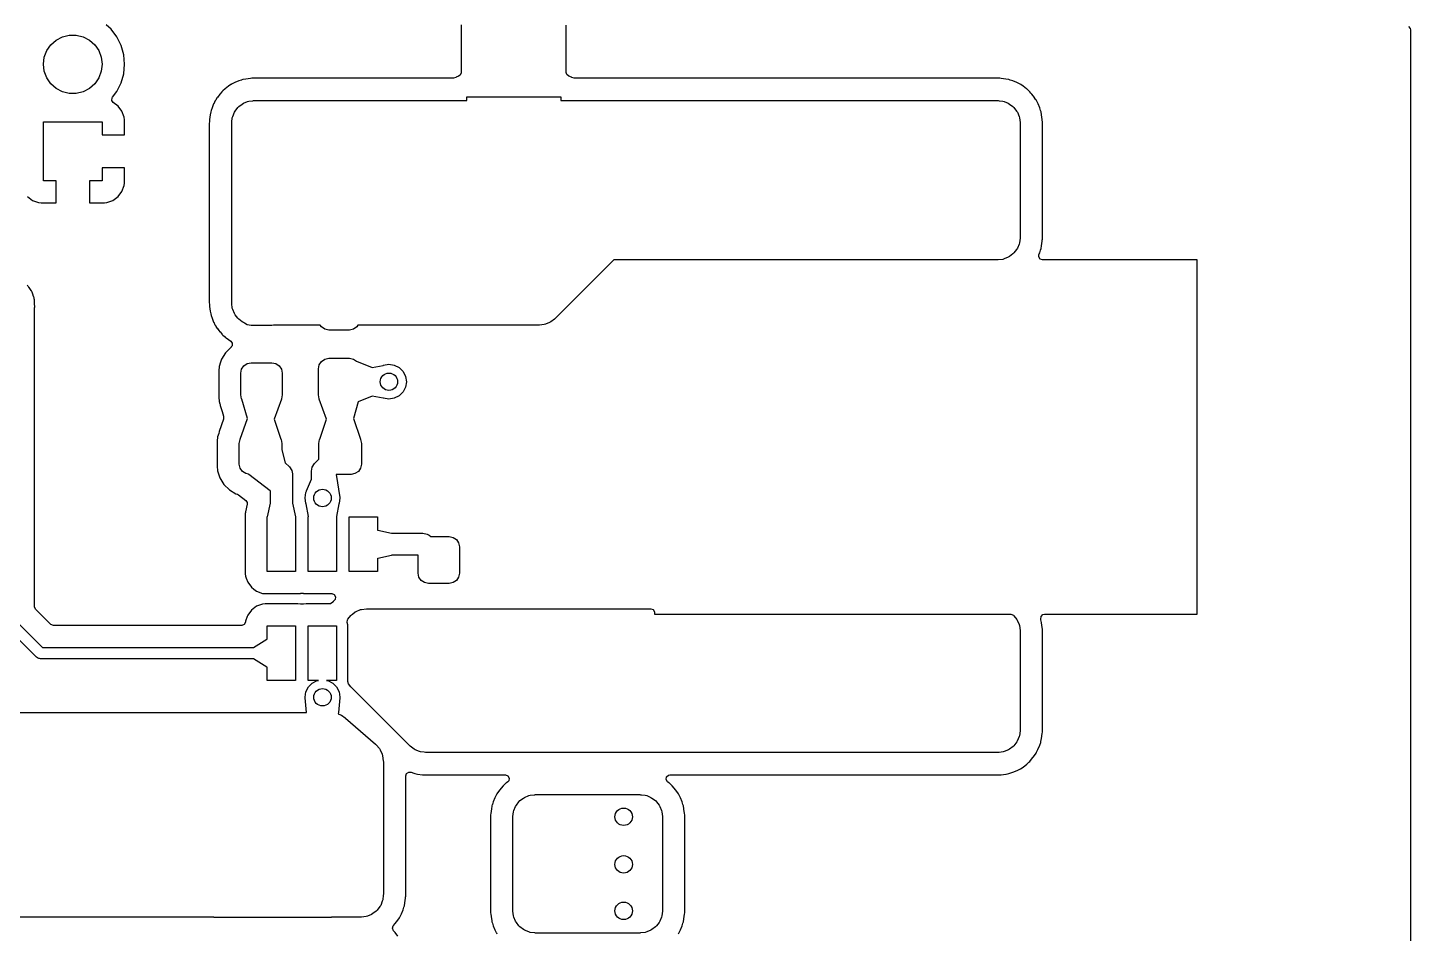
# Model space of a CAD drawing. Extents: x 106.8 to 191.4, y -142.2 to -57.6.
# Drawn here: x 159.64 to 191.36, y -105.85 to -85.07 of the extents above; entities that cross this region are included whole.
import ezdxf

# ---------------------------------------------------------------- set-up
doc = ezdxf.new("R2010")
doc.units = 0
doc.layers.add('BLACK', color=7, linetype='CONTINUOUS')

msp = doc.modelspace()

# ---------------------------------------------------------------- linework, layer by layer
at = {"layer": 'BLACK', "linetype": 'CONTINUOUS'}
for p, q in [((160.296, -85.3509), (160.44, -85.2753)), ((160.44, -85.2753), (160.598, -85.2363)), ((160.598, -85.2363), (160.76, -85.2363)), ((160.76, -85.2363), (160.918, -85.2753)), ((160.918, -85.2753), (161.063, -85.3509)), ((161.557, -85.1057), (161.446, -85.0043)), ((161.69, -85.2807), (161.557, -85.1057)), ((161.557, -85.1057), (161.557, -85.1057)), ((161.557, -85.1057), (161.557, -85.1057)), ((161.787, -85.477), (161.69, -85.2807)), ((169.585, -85.0062), (169.585, -86.1009)), ((171.998, -86.0968), (171.998, -85.0104)), ((191.321, -85.04), (191.358, -85.0877)), ((191.358, -85.0877), (191.362, -85.1142)), ((191.362, -85.1142), (191.362, -137.407)), ((160.024, -85.7449), (160.081, -85.5927)), ((160.081, -85.5927), (160.174, -85.4588)), ((160.174, -85.4588), (160.296, -85.3509)), ((161.063, -85.3509), (161.184, -85.4588)), ((161.184, -85.4588), (161.277, -85.5927)), ((161.277, -85.5927), (161.334, -85.7449)), ((161.847, -85.688), (161.787, -85.477)), ((160.004, -85.9064), (160.024, -85.7449)), ((160.024, -86.0679), (160.004, -85.9064)), ((161.334, -85.7449), (161.354, -85.9064)), ((161.354, -85.9064), (161.334, -86.0679)), ((161.868, -85.9064), (161.847, -85.688)), ((161.847, -86.1248), (161.868, -85.9064)), ((160.081, -86.2201), (160.024, -86.0679)), ((160.174, -86.354), (160.081, -86.2201)), ((161.277, -86.2201), (161.184, -86.354)), ((161.334, -86.0679), (161.277, -86.2201)), ((161.787, -86.3358), (161.847, -86.1248)), ((164.551, -86.2691), (164.49, -86.2898)), ((164.553, -86.2686), (164.551, -86.2691)), ((164.551, -86.2691), (164.551, -86.2691)), ((164.554, -86.2683), (164.553, -86.2686)), ((164.583, -86.2605), (164.554, -86.2683)), ((164.554, -86.2683), (164.554, -86.2683)), ((164.584, -86.2601), (164.583, -86.2605)), ((164.583, -86.2605), (164.583, -86.2605)), ((164.586, -86.2599), (164.584, -86.2601)), ((164.649, -86.2473), (164.586, -86.2599)), ((164.586, -86.2599), (164.586, -86.2599)), ((164.65, -86.247), (164.649, -86.2473)), ((164.649, -86.2473), (164.649, -86.2473)), ((164.652, -86.2469), (164.65, -86.247)), ((164.756, -86.2331), (164.652, -86.2468)), ((164.652, -86.2468), (164.652, -86.2469)), ((164.757, -86.233), (164.756, -86.2331)), ((164.789, -86.2298), (164.757, -86.233)), ((164.791, -86.2297), (164.789, -86.2298)), ((164.806, -86.2287), (164.791, -86.2297)), ((164.807, -86.2286), (164.806, -86.2287)), ((164.839, -86.2275), (164.807, -86.2286)), ((164.841, -86.2275), (164.839, -86.2275)), ((169.414, -86.2275), (164.841, -86.2275)), ((169.466, -86.21), (169.414, -86.2275)), ((169.476, -86.2027), (169.466, -86.21)), ((169.528, -86.1833), (169.476, -86.2027)), ((169.565, -86.1574), (169.528, -86.1833)), ((169.585, -86.1009), (169.565, -86.1574)), ((172.01, -86.1402), (171.998, -86.0968)), ((172.055, -86.1792), (172.01, -86.1402)), ((172.118, -86.2027), (172.055, -86.1792)), ((172.128, -86.21), (172.118, -86.2027)), ((172.181, -86.2275), (172.128, -86.21)), ((181.891, -86.2275), (172.181, -86.2275)), ((181.893, -86.2275), (181.891, -86.2275)), ((181.925, -86.2285), (181.893, -86.2275)), ((181.926, -86.2286), (181.925, -86.2285)), ((181.941, -86.2296), (181.926, -86.2286)), ((181.943, -86.2297), (181.941, -86.2296)), ((181.975, -86.2328), (181.943, -86.2297)), ((181.976, -86.233), (181.975, -86.2328)), ((182.082, -86.2468), (181.976, -86.233)), ((182.082, -86.2469), (182.082, -86.2468)), ((182.083, -86.247), (182.082, -86.2469)), ((182.085, -86.2473), (182.083, -86.247)), ((182.148, -86.2599), (182.085, -86.2473)), ((182.085, -86.2473), (182.085, -86.2473)), ((182.149, -86.2601), (182.148, -86.2599)), ((182.148, -86.2599), (182.148, -86.2599)), ((182.181, -86.2686), (182.149, -86.2601)), ((182.182, -86.2691), (182.181, -86.2686)), ((182.243, -86.2898), (182.182, -86.2691)), ((182.182, -86.2691), (182.182, -86.2691)), ((160.296, -86.4619), (160.174, -86.354)), ((160.44, -86.5375), (160.296, -86.4619)), ((160.598, -86.5765), (160.44, -86.5375)), ((160.76, -86.5765), (160.598, -86.5765)), ((160.918, -86.5375), (160.76, -86.5765)), ((161.063, -86.4619), (160.918, -86.5375)), ((161.184, -86.354), (161.063, -86.4619)), ((161.59, -86.6635), (161.69, -86.5321)), ((161.69, -86.5321), (161.787, -86.3358)), ((164.057, -86.5893), (164.056, -86.5903)), ((164.099, -86.5409), (164.057, -86.5893)), ((164.057, -86.5893), (164.057, -86.5893)), ((164.1, -86.5398), (164.099, -86.5409)), ((164.099, -86.5409), (164.099, -86.5409)), ((164.101, -86.5388), (164.1, -86.5398)), ((164.122, -86.5176), (164.101, -86.5388)), ((164.101, -86.5388), (164.101, -86.5388)), ((164.123, -86.5166), (164.122, -86.5176)), ((164.122, -86.5176), (164.122, -86.5176)), ((164.124, -86.5157), (164.123, -86.5166)), ((164.173, -86.4733), (164.124, -86.5156)), ((164.124, -86.5156), (164.124, -86.5157)), ((164.174, -86.4723), (164.173, -86.4732)), ((164.173, -86.4732), (164.173, -86.4733)), ((164.175, -86.4715), (164.174, -86.4723)), ((164.251, -86.4126), (164.175, -86.4714)), ((164.175, -86.4714), (164.175, -86.4715)), ((164.253, -86.4118), (164.251, -86.4126)), ((164.251, -86.4126), (164.251, -86.4126)), ((164.254, -86.411), (164.253, -86.4118)), ((164.307, -86.3752), (164.254, -86.411)), ((164.254, -86.411), (164.254, -86.411)), ((164.308, -86.3745), (164.307, -86.3752)), ((164.307, -86.3752), (164.307, -86.3752)), ((164.31, -86.3738), (164.308, -86.3745)), ((164.336, -86.3587), (164.31, -86.3737)), ((164.31, -86.3737), (164.31, -86.3738)), ((164.337, -86.358), (164.336, -86.3587)), ((164.336, -86.3587), (164.336, -86.3587)), ((164.338, -86.3574), (164.337, -86.358)), ((164.396, -86.3289), (164.338, -86.3574)), ((164.338, -86.3574), (164.338, -86.3574)), ((164.397, -86.3283), (164.396, -86.3289)), ((164.396, -86.3289), (164.396, -86.3289)), ((164.398, -86.3278), (164.397, -86.3283)), ((164.488, -86.2908), (164.398, -86.3278)), ((164.398, -86.3278), (164.398, -86.3278)), ((164.489, -86.2902), (164.488, -86.2908)), ((164.488, -86.2908), (164.488, -86.2908)), ((164.49, -86.2898), (164.489, -86.2902)), ((164.49, -86.2898), (164.49, -86.2898)), ((182.244, -86.2902), (182.243, -86.2898)), ((182.243, -86.2898), (182.243, -86.2898)), ((182.246, -86.2908), (182.244, -86.2902)), ((182.335, -86.3277), (182.246, -86.2908)), ((182.246, -86.2908), (182.246, -86.2908)), ((182.335, -86.3278), (182.335, -86.3277)), ((182.336, -86.3283), (182.335, -86.3278)), ((182.338, -86.3289), (182.336, -86.3283)), ((182.395, -86.3574), (182.338, -86.3289)), ((182.338, -86.3289), (182.338, -86.3289)), ((182.397, -86.358), (182.395, -86.3574)), ((182.395, -86.3574), (182.395, -86.3574)), ((182.398, -86.3587), (182.397, -86.358)), ((182.424, -86.3737), (182.398, -86.3587)), ((182.398, -86.3587), (182.398, -86.3587)), ((182.425, -86.3745), (182.424, -86.3737)), ((182.481, -86.4118), (182.425, -86.3745)), ((182.482, -86.4126), (182.481, -86.4118)), ((182.559, -86.4714), (182.482, -86.4126)), ((182.482, -86.4126), (182.482, -86.4126)), ((182.56, -86.4723), (182.559, -86.4714)), ((182.559, -86.4714), (182.559, -86.4714)), ((182.561, -86.4732), (182.56, -86.4723)), ((182.609, -86.5156), (182.561, -86.4732)), ((182.561, -86.4732), (182.561, -86.4732)), ((182.61, -86.5166), (182.609, -86.5156)), ((182.609, -86.5156), (182.609, -86.5156)), ((182.634, -86.5398), (182.61, -86.5166)), ((182.634, -86.5409), (182.634, -86.5398)), ((182.658, -86.5675), (182.634, -86.5409)), ((182.634, -86.5409), (182.634, -86.5409)), ((182.678, -86.5903), (182.658, -86.5675)), ((161.575, -86.7365), (161.582, -86.6768)), ((161.608, -86.7868), (161.575, -86.7365)), ((161.582, -86.6768), (161.59, -86.6635)), ((161.717, -86.8685), (161.608, -86.7868)), ((161.805, -86.9854), (161.717, -86.8685)), ((163.873, -86.9071), (163.852, -86.9679)), ((163.874, -86.9057), (163.873, -86.907)), ((163.873, -86.907), (163.873, -86.9071)), ((163.911, -86.8151), (163.874, -86.9044)), ((163.874, -86.9044), (163.874, -86.9044)), ((163.874, -86.9044), (163.874, -86.9057)), ((163.912, -86.8138), (163.911, -86.8151)), ((163.911, -86.8151), (163.911, -86.8151)), ((163.92, -86.7973), (163.912, -86.8138)), ((163.941, -86.7548), (163.92, -86.7973)), ((163.942, -86.7523), (163.941, -86.7536)), ((163.941, -86.7536), (163.941, -86.7548)), ((163.941, -86.7548), (163.941, -86.7548)), ((163.957, -86.7263), (163.942, -86.7523)), ((163.942, -86.7523), (163.942, -86.7523)), ((163.958, -86.7251), (163.957, -86.7263)), ((163.957, -86.7263), (163.957, -86.7263)), ((163.959, -86.7239), (163.958, -86.7251)), ((163.994, -86.6704), (163.959, -86.7239)), ((163.959, -86.7239), (163.959, -86.7239)), ((163.995, -86.6692), (163.994, -86.6704)), ((163.994, -86.6704), (163.994, -86.6704)), ((163.996, -86.6681), (163.995, -86.6692)), ((164.055, -86.5915), (163.996, -86.6681)), ((163.996, -86.6681), (163.996, -86.6681)), ((164.056, -86.5903), (164.055, -86.5914)), ((164.055, -86.5914), (164.055, -86.5915)), ((164.402, -86.9818), (164.463, -86.9029)), ((164.463, -86.9029), (164.486, -86.8797)), ((164.486, -86.8797), (164.565, -86.8192)), ((164.565, -86.8192), (164.594, -86.8027)), ((164.594, -86.8027), (164.686, -86.7647)), ((164.686, -86.7647), (164.717, -86.7561)), ((164.717, -86.7561), (164.808, -86.7442)), ((164.808, -86.7442), (164.824, -86.7421)), ((164.824, -86.7421), (164.841, -86.741)), ((164.841, -86.741), (169.722, -86.741)), ((169.722, -86.741), (169.722, -86.6536)), ((169.722, -86.6536), (171.872, -86.6536)), ((171.872, -86.6536), (171.872, -86.741)), ((171.872, -86.741), (181.893, -86.741)), ((181.893, -86.741), (181.909, -86.7421)), ((181.909, -86.7421), (181.928, -86.7445)), ((181.928, -86.7445), (182.016, -86.7561)), ((182.016, -86.7561), (182.048, -86.7647)), ((182.048, -86.7647), (182.14, -86.8027)), ((182.14, -86.8027), (182.168, -86.8192)), ((182.168, -86.8192), (182.247, -86.8797)), ((182.247, -86.8797), (182.27, -86.9029)), ((182.27, -86.9029), (182.331, -86.9818)), ((182.738, -86.6692), (182.678, -86.5903)), ((182.744, -86.6781), (182.738, -86.6692)), ((182.773, -86.721), (182.744, -86.6781)), ((182.776, -86.7251), (182.773, -86.721)), ((182.792, -86.7536), (182.776, -86.7251)), ((182.822, -86.8138), (182.792, -86.7536)), ((182.86, -86.9057), (182.822, -86.8138)), ((182.881, -86.9693), (182.86, -86.9057)), ((161.856, -87.1223), (161.805, -86.9854)), ((161.862, -87.1805), (161.856, -87.1223)), ((161.862, -87.1852), (161.862, -87.1805)), ((161.862, -87.5254), (161.862, -87.1852)), ((163.813, -87.2087), (163.812, -87.2237)), ((163.812, -87.2237), (163.812, -87.2251)), ((163.816, -87.1752), (163.813, -87.2072)), ((163.813, -87.2072), (163.813, -87.2087)), ((163.83, -87.0684), (163.816, -87.1738)), ((163.816, -87.1738), (163.816, -87.1752)), ((163.831, -87.0656), (163.83, -87.0669)), ((163.83, -87.0669), (163.83, -87.0683)), ((163.83, -87.0683), (163.83, -87.0684)), ((163.843, -87.0025), (163.831, -87.0655)), ((163.831, -87.0655), (163.831, -87.0656)), ((163.844, -86.9997), (163.843, -87.0011)), ((163.843, -87.0011), (163.843, -87.0025)), ((163.843, -87.0025), (163.843, -87.0025)), ((163.852, -86.9707), (163.844, -86.9997)), ((163.844, -86.9997), (163.844, -86.9997)), ((163.852, -86.9679), (163.852, -86.9679)), ((163.852, -86.9679), (163.852, -86.9693)), ((163.852, -86.9693), (163.852, -86.9707)), ((163.852, -86.9707), (163.852, -86.9707)), ((164.326, -87.2396), (164.339, -87.134)), ((164.339, -87.134), (164.348, -87.1022)), ((164.348, -87.1022), (164.386, -87.0103)), ((164.386, -87.0103), (164.402, -86.9818)), ((182.331, -86.9818), (182.347, -87.0103)), ((182.347, -87.0103), (182.385, -87.1022)), ((182.385, -87.1022), (182.394, -87.134)), ((182.394, -87.134), (182.408, -87.2408)), ((182.89, -87.0011), (182.881, -86.9693)), ((182.903, -87.0669), (182.89, -87.0011)), ((182.903, -87.0684), (182.903, -87.0669)), ((182.917, -87.1724), (182.903, -87.0684)), ((182.917, -87.1738), (182.917, -87.1724)), ((182.92, -87.2058), (182.917, -87.1738)), ((182.92, -87.2072), (182.92, -87.2058)), ((182.921, -87.2222), (182.92, -87.2072)), ((182.922, -87.2237), (182.921, -87.2222)), ((182.923, -87.2558), (182.922, -87.2237)), ((160.004, -88.5814), (160.004, -87.2314)), ((160.004, -87.2314), (161.354, -87.2314)), ((161.354, -87.2314), (161.354, -87.5254)), ((161.354, -87.5254), (161.862, -87.5254)), ((161.862, -87.5254), (161.862, -87.5254)), ((163.812, -87.2251), (163.811, -87.2573)), ((163.811, -87.2573), (163.811, -87.2587)), ((163.811, -87.2587), (163.811, -91.3809)), ((164.324, -87.2573), (164.325, -87.2408)), ((164.324, -91.3809), (164.324, -87.2573)), ((164.325, -87.2408), (164.326, -87.2396)), ((182.408, -87.2408), (182.409, -87.2573)), ((182.409, -87.2573), (182.409, -89.8823)), ((182.923, -87.2573), (182.923, -87.2558)), ((182.923, -89.8809), (182.923, -87.2573)), ((161.862, -88.2874), (161.354, -88.2874)), ((161.354, -88.2874), (161.354, -88.5814)), ((161.862, -88.6276), (161.862, -88.2874)), ((161.862, -88.2874), (161.862, -88.2874)), ((160.298, -88.5814), (160.004, -88.5814)), ((160.298, -89.0894), (160.298, -88.5814)), ((161.354, -88.5814), (161.06, -88.5814)), ((161.06, -88.5814), (161.06, -89.0894)), ((161.805, -88.8274), (161.856, -88.6905)), ((161.856, -88.6905), (161.862, -88.6323)), ((161.862, -88.6323), (161.862, -88.6276)), ((159.641, -88.9443), (159.758, -89.0318)), ((159.758, -89.0318), (159.895, -89.0829)), ((159.895, -89.0829), (159.953, -89.0891)), ((159.953, -89.0891), (159.958, -89.0894)), ((159.958, -89.0894), (160.298, -89.0894)), ((160.298, -89.0894), (160.298, -89.0894)), ((161.06, -89.0894), (161.06, -89.0894)), ((161.06, -89.0894), (161.4, -89.0894)), ((161.4, -89.0894), (161.405, -89.0891)), ((161.405, -89.0891), (161.463, -89.0829)), ((161.463, -89.0829), (161.6, -89.0318)), ((161.6, -89.0318), (161.717, -88.9443)), ((161.717, -88.9443), (161.805, -88.8274)), ((182.385, -90.0374), (182.347, -90.1293)), ((182.394, -90.0056), (182.385, -90.0374)), ((182.408, -89.8988), (182.394, -90.0056)), ((182.409, -89.8823), (182.408, -89.8988)), ((182.89, -90.1385), (182.903, -90.0727)), ((182.903, -90.0727), (182.917, -89.9658)), ((182.917, -89.9644), (182.92, -89.9324)), ((182.917, -89.9658), (182.917, -89.9644)), ((182.92, -89.9324), (182.921, -89.9309)), ((182.921, -89.9309), (182.922, -89.9159)), ((182.922, -89.9145), (182.923, -89.8823)), ((182.922, -89.9159), (182.922, -89.9145)), ((182.923, -89.8823), (182.923, -89.8809)), ((182.016, -90.3835), (181.909, -90.3975)), ((182.048, -90.3749), (182.016, -90.3835)), ((182.14, -90.3369), (182.048, -90.3749)), ((182.168, -90.3204), (182.14, -90.3369)), ((182.247, -90.2599), (182.168, -90.3204)), ((182.27, -90.2366), (182.247, -90.2599)), ((182.331, -90.1578), (182.27, -90.2366)), ((182.347, -90.1293), (182.331, -90.1578)), ((182.837, -90.326), (182.842, -90.2771)), ((182.867, -90.378), (182.837, -90.326)), ((182.842, -90.2771), (182.85, -90.2575)), ((182.85, -90.2575), (182.86, -90.2339)), ((182.86, -90.2339), (182.881, -90.1703)), ((182.923, -90.3986), (182.867, -90.378)), ((182.881, -90.1703), (182.89, -90.1385)), ((172.936, -90.5503), (171.743, -91.7426)), ((172.939, -90.5474), (172.936, -90.5503)), ((172.936, -90.5503), (172.936, -90.5503)), ((173.087, -90.3986), (172.939, -90.5474)), ((181.893, -90.3986), (173.087, -90.3986)), ((181.909, -90.3975), (181.893, -90.3986)), ((186.473, -90.3986), (182.923, -90.3986)), ((186.473, -98.5266), (186.473, -90.3986)), ((186.473, -90.3986), (186.473, -90.3986)), ((159.649, -90.995), (159.635, -90.9761)), ((159.658, -91.0055), (159.649, -90.995)), ((159.674, -91.022), (159.658, -91.0055)), ((159.698, -91.0617), (159.674, -91.022)), ((159.702, -91.0687), (159.698, -91.0617)), ((159.729, -91.106), (159.702, -91.0687)), ((159.738, -91.1277), (159.729, -91.106)), ((159.744, -91.1401), (159.738, -91.1277)), ((159.756, -91.1602), (159.744, -91.1401)), ((159.769, -91.2045), (159.756, -91.1602)), ((159.756, -91.1602), (159.756, -91.1602)), ((159.772, -91.2124), (159.769, -91.2045)), ((159.769, -91.2045), (159.769, -91.2045)), ((159.789, -91.2553), (159.772, -91.2124)), ((159.79, -91.2702), (159.789, -91.2553)), ((159.791, -91.2785), (159.79, -91.2702)), ((159.794, -91.292), (159.791, -91.2785)), ((159.801, -91.3144), (159.794, -91.292)), ((159.802, -91.3606), (159.801, -91.3144)), ((159.801, -91.3144), (159.801, -91.3144)), ((159.803, -91.3688), (159.802, -91.3606)), ((159.804, -91.3746), (159.803, -91.3688)), ((159.804, -91.3774), (159.804, -91.3746)), ((159.804, -91.4032), (159.804, -91.3774)), ((159.804, -91.406), (159.804, -91.4032)), ((159.806, -91.4749), (159.804, -91.406)), ((159.804, -91.4945), (159.806, -91.4753)), ((159.804, -98.354), (159.804, -91.4945)), ((159.806, -91.4753), (159.806, -91.4749)), ((163.811, -91.3809), (163.811, -91.3824)), ((163.811, -91.3824), (163.812, -91.4145)), ((163.812, -91.4145), (163.812, -91.416)), ((163.812, -91.416), (163.813, -91.431)), ((163.813, -91.431), (163.813, -91.4324)), ((163.813, -91.4324), (163.816, -91.4644)), ((163.816, -91.4644), (163.816, -91.4658)), ((163.816, -91.4658), (163.83, -91.5698)), ((163.83, -91.5698), (163.83, -91.5698)), ((163.83, -91.5698), (163.83, -91.5713)), ((163.83, -91.5713), (163.831, -91.5727)), ((163.831, -91.5727), (163.831, -91.5727)), ((163.831, -91.5727), (163.843, -91.6356)), ((163.843, -91.6356), (163.843, -91.6371)), ((163.843, -91.6371), (163.852, -91.6689)), ((164.325, -91.3974), (164.324, -91.3809)), ((164.339, -91.5042), (164.325, -91.3974)), ((164.348, -91.536), (164.339, -91.5042)), ((164.386, -91.6279), (164.348, -91.536)), ((164.402, -91.6564), (164.386, -91.6279)), ((164.463, -91.7353), (164.402, -91.6564)), ((163.852, -91.6689), (163.852, -91.6703)), ((163.852, -91.6703), (163.852, -91.6703)), ((163.852, -91.6703), (163.873, -91.7311)), ((163.873, -91.7311), (163.873, -91.7312)), ((163.873, -91.7312), (163.874, -91.7325)), ((163.874, -91.7325), (163.874, -91.7338)), ((163.874, -91.7338), (163.874, -91.7338)), ((163.874, -91.7338), (163.911, -91.823)), ((163.911, -91.823), (163.911, -91.8231)), ((163.911, -91.8231), (163.912, -91.8244)), ((163.912, -91.8244), (163.941, -91.8846)), ((163.941, -91.8846), (163.958, -91.9131)), ((163.958, -91.9131), (163.959, -91.9143)), ((163.959, -91.9143), (163.959, -91.9143)), ((163.959, -91.9143), (163.964, -91.9226)), ((163.964, -91.9226), (163.995, -91.969)), ((163.995, -91.969), (163.996, -91.9701)), ((163.996, -91.9701), (163.996, -91.9701)), ((163.996, -91.9701), (164.031, -92.0164)), ((164.486, -91.7585), (164.463, -91.7353)), ((164.565, -91.819), (164.486, -91.7585)), ((164.594, -91.8355), (164.565, -91.819)), ((164.622, -91.8474), (164.594, -91.8355)), ((164.682, -91.887), (164.622, -91.8474)), ((164.773, -91.9051), (164.682, -91.887)), ((165.248, -91.9051), (164.773, -91.9051)), ((165.287, -91.8972), (165.248, -91.9051)), ((166.357, -91.8972), (165.287, -91.8972)), ((166.383, -91.9355), (166.357, -91.8972)), ((166.46, -91.987), (166.383, -91.9355)), ((167.194, -91.9355), (167.116, -91.987)), ((167.219, -91.8972), (167.194, -91.9355)), ((171.37, -91.8972), (167.219, -91.8972)), ((171.386, -91.8961), (171.37, -91.8972)), ((171.493, -91.8821), (171.386, -91.8961)), ((171.525, -91.8735), (171.493, -91.8821)), ((171.617, -91.8355), (171.525, -91.8735)), ((171.645, -91.819), (171.617, -91.8355)), ((171.731, -91.7534), (171.645, -91.819)), ((171.743, -91.7426), (171.731, -91.7534)), ((164.031, -92.0164), (164.056, -92.0479)), ((164.056, -92.0479), (164.057, -92.0489)), ((164.057, -92.0489), (164.057, -92.0489)), ((164.057, -92.0489), (164.096, -92.0935)), ((164.096, -92.0935), (164.1, -92.0984)), ((164.1, -92.0984), (164.123, -92.1216)), ((164.123, -92.1216), (164.124, -92.1226)), ((164.124, -92.1226), (164.124, -92.1226)), ((164.124, -92.1226), (164.173, -92.1649)), ((164.173, -92.1649), (164.173, -92.165)), ((164.173, -92.165), (164.174, -92.1659)), ((164.174, -92.1659), (164.175, -92.1668)), ((164.175, -92.1668), (164.175, -92.1668)), ((164.175, -92.1668), (164.2, -92.1865)), ((164.2, -92.1865), (164.253, -92.2264)), ((164.253, -92.2264), (164.302, -92.2597)), ((164.302, -92.2597), (164.303, -92.2598)), ((164.303, -92.2598), (164.338, -92.3083)), ((166.551, -92.0051), (166.46, -91.987)), ((167.026, -92.0051), (166.551, -92.0051)), ((167.116, -91.987), (167.026, -92.0051)), ((164.183, -92.5268), (164.092, -92.6752)), ((164.238, -92.4719), (164.183, -92.5268)), ((164.307, -92.4034), (164.238, -92.4719)), ((164.314, -92.3962), (164.307, -92.4034)), ((164.307, -92.4034), (164.307, -92.4034)), ((164.334, -92.3683), (164.312, -92.394)), ((164.312, -92.394), (164.314, -92.3962)), ((164.338, -92.3083), (164.334, -92.3683)), ((164.037, -92.8424), (164.027, -92.9407)), ((164.069, -92.7433), (164.037, -92.8407)), ((164.037, -92.8407), (164.037, -92.8424)), ((164.092, -92.6752), (164.069, -92.7433)), ((164.535, -92.9926), (164.553, -92.9017)), ((164.553, -92.9017), (164.605, -92.8247)), ((164.605, -92.8247), (164.682, -92.7732)), ((164.682, -92.7732), (164.773, -92.7551)), ((164.773, -92.7551), (165.248, -92.7551)), ((165.248, -92.7551), (165.338, -92.7732)), ((165.338, -92.7732), (165.416, -92.8247)), ((165.416, -92.8247), (165.467, -92.9017)), ((165.467, -92.9017), (165.485, -92.9926)), ((166.313, -92.8926), (166.331, -92.8017)), ((166.313, -93.4926), (166.313, -92.8926)), ((166.331, -92.8017), (166.383, -92.7247)), ((166.383, -92.7247), (166.46, -92.6732)), ((166.46, -92.6732), (166.551, -92.6551)), ((166.551, -92.6551), (167.026, -92.6551)), ((167.026, -92.6551), (167.116, -92.6732)), ((167.116, -92.6732), (167.187, -92.7201)), ((167.187, -92.7201), (167.191, -92.7207)), ((167.191, -92.7207), (167.547, -92.8626)), ((167.547, -92.8626), (167.798, -92.8168)), ((167.798, -92.8168), (167.807, -92.8122)), ((167.807, -92.8122), (167.931, -92.7926)), ((167.931, -92.7926), (168.055, -92.8122)), ((168.055, -92.8122), (168.166, -92.869)), ((168.166, -92.869), (168.255, -92.9575)), ((164.027, -92.9407), (164.027, -92.9407)), ((164.027, -92.9407), (164.027, -92.9429)), ((164.027, -92.9429), (164.027, -92.9451)), ((164.027, -92.9451), (164.027, -92.9451)), ((164.027, -92.9451), (164.027, -93.5401)), ((164.535, -93.4926), (164.535, -92.9926)), ((165.485, -92.9926), (165.485, -93.4926)), ((168.255, -92.9575), (168.312, -93.069)), ((168.312, -93.069), (168.331, -93.1926)), ((168.331, -93.1926), (168.312, -93.3162)), ((164.027, -93.5401), (164.027, -93.5401)), ((164.027, -93.5401), (164.027, -93.5423)), ((164.027, -93.5423), (164.027, -93.5445)), ((164.027, -93.5445), (164.027, -93.5445)), ((164.027, -93.5445), (164.037, -93.6445)), ((164.553, -93.5835), (164.535, -93.4926)), ((165.485, -93.4926), (165.467, -93.5835)), ((166.331, -93.5835), (166.313, -93.4926)), ((167.547, -93.5226), (167.226, -93.6506)), ((167.798, -93.5684), (167.547, -93.5226)), ((168.166, -93.5162), (168.055, -93.573)), ((168.255, -93.4277), (168.166, -93.5162)), ((168.312, -93.3162), (168.255, -93.4277)), ((164.037, -93.6445), (164.056, -93.7025)), ((164.056, -93.7025), (164.06, -93.718)), ((164.06, -93.718), (164.062, -93.7337)), ((164.062, -93.7337), (164.103, -93.8739)), ((164.103, -93.8739), (164.134, -93.9837)), ((164.556, -93.5875), (164.553, -93.5835)), ((164.555, -93.5913), (164.556, -93.5875)), ((164.684, -94.0351), (164.555, -93.5913)), ((165.464, -93.5917), (165.296, -94.0532)), ((165.465, -93.5873), (165.464, -93.5917)), ((165.467, -93.5835), (165.465, -93.5873)), ((166.334, -93.5878), (166.331, -93.5835)), ((166.334, -93.5911), (166.334, -93.5878)), ((166.502, -94.0532), (166.334, -93.5911)), ((167.226, -93.6506), (167.115, -94.0351)), ((167.807, -93.573), (167.798, -93.5684)), ((167.931, -93.5926), (167.807, -93.573)), ((168.055, -93.573), (167.931, -93.5926)), ((164.136, -94.0473), (164.037, -94.3318)), ((164.134, -93.9837), (164.137, -93.9942)), ((164.137, -93.9942), (164.136, -94.0473)), ((164.52, -94.5069), (164.684, -94.0351)), ((165.296, -94.0532), (165.453, -94.5069)), ((166.345, -94.5069), (166.502, -94.0532)), ((167.115, -94.0351), (167.278, -94.5069)), ((164.001, -94.4542), (163.991, -94.5542)), ((164.026, -94.3799), (164.001, -94.4542)), ((164.028, -94.3703), (164.026, -94.3799)), ((164.034, -94.3415), (164.028, -94.3703)), ((164.035, -94.3387), (164.034, -94.3415)), ((164.034, -94.3415), (164.034, -94.3415)), ((164.037, -94.3318), (164.035, -94.3387)), ((164.499, -94.6061), (164.517, -94.5152)), ((164.517, -94.5152), (164.52, -94.5114)), ((164.52, -94.5114), (164.52, -94.5069)), ((165.453, -94.5069), (165.453, -94.5106)), ((165.453, -94.5106), (165.456, -94.5152)), ((165.456, -94.5152), (165.474, -94.6061)), ((166.324, -94.6061), (166.342, -94.5152)), ((166.342, -94.5152), (166.345, -94.5114)), ((166.345, -94.5114), (166.345, -94.5069)), ((167.278, -94.5069), (167.278, -94.5106)), ((167.278, -94.5106), (167.281, -94.5152)), ((167.281, -94.5152), (167.299, -94.6061)), ((163.991, -94.5542), (163.991, -94.5542)), ((163.991, -94.5542), (163.991, -94.5564)), ((163.991, -94.5564), (163.991, -94.5586)), ((163.991, -94.5586), (163.991, -94.5586)), ((163.991, -94.5586), (163.991, -95.1286)), ((164.499, -95.0811), (164.499, -94.6061)), ((165.474, -94.6061), (165.474, -94.7478)), ((165.474, -94.7478), (165.477, -94.7517)), ((165.477, -94.7517), (165.554, -95.052)), ((166.324, -94.9719), (166.324, -94.6061)), ((167.299, -94.6061), (167.299, -95.0811)), ((163.991, -95.1286), (163.991, -95.1286)), ((163.991, -95.1286), (163.991, -95.1308)), ((163.991, -95.1308), (163.991, -95.133)), ((163.991, -95.133), (163.991, -95.133)), ((163.991, -95.133), (164.001, -95.233)), ((164.517, -95.172), (164.499, -95.0811)), ((165.554, -95.052), (165.647, -95.1445)), ((165.647, -95.1445), (165.702, -95.2269)), ((166.153, -95.2481), (166.172, -95.1509)), ((166.172, -95.1509), (166.227, -95.0685)), ((166.227, -95.0685), (166.324, -94.9719)), ((166.227, -95.0685), (166.227, -95.0685)), ((167.299, -95.0811), (167.281, -95.172)), ((164.001, -95.233), (164.056, -95.3985)), ((164.056, -95.3985), (164.056, -95.3985)), ((164.056, -95.3985), (164.147, -95.5469)), ((164.569, -95.249), (164.517, -95.172)), ((164.646, -95.3005), (164.569, -95.249)), ((164.711, -95.3134), (164.646, -95.3005)), ((164.714, -95.3187), (164.711, -95.3134)), ((165.21, -95.6976), (164.714, -95.3187)), ((165.702, -95.2269), (165.718, -95.3089)), ((165.718, -95.3089), (165.721, -95.3241)), ((165.721, -95.3241), (165.721, -95.9765)), ((166.042, -95.6957), (166.153, -95.4308)), ((166.153, -95.4308), (166.153, -95.2481)), ((167.062, -95.3186), (166.724, -95.3186)), ((166.724, -95.3186), (166.805, -95.8461)), ((167.152, -95.3005), (167.062, -95.3186)), ((167.23, -95.249), (167.152, -95.3005)), ((167.281, -95.172), (167.23, -95.249)), ((164.147, -95.5469), (164.271, -95.6703)), ((164.271, -95.6703), (164.419, -95.7618)), ((164.419, -95.7618), (164.456, -95.7739)), ((164.456, -95.7739), (164.481, -95.7875)), ((164.481, -95.7875), (164.648, -95.9146)), ((165.213, -95.6987), (165.21, -95.6976)), ((165.213, -95.9773), (165.213, -95.6987)), ((166.007, -95.8596), (166.027, -95.736)), ((166.027, -95.736), (166.042, -95.7051)), ((166.042, -95.7047), (166.042, -95.6957)), ((166.042, -95.7051), (166.042, -95.7047)), ((164.68, -96.0032), (164.642, -96.1792)), ((164.648, -95.9146), (164.68, -95.9652)), ((164.68, -95.9652), (164.68, -96.0032)), ((165.143, -96.2919), (165.211, -95.9802)), ((165.211, -95.9802), (165.213, -95.9773)), ((165.721, -95.9765), (165.723, -95.9802)), ((165.723, -95.9802), (165.791, -96.2919)), ((166.027, -95.9832), (166.007, -95.8596)), ((166.031, -95.9923), (166.027, -95.9832)), ((166.085, -96.2844), (166.031, -95.9923)), ((166.783, -95.9923), (166.73, -96.2844)), ((166.788, -95.9832), (166.783, -95.9923)), ((166.807, -95.8596), (166.788, -95.9832)), ((166.805, -95.8461), (166.805, -95.8463)), ((166.805, -95.8463), (166.807, -95.8596)), ((164.635, -96.2351), (164.634, -96.245)), ((164.634, -96.245), (164.634, -96.245)), ((164.634, -96.245), (164.634, -96.2474)), ((164.634, -96.2474), (164.634, -97.5946)), ((164.636, -96.2132), (164.635, -96.2267)), ((164.635, -96.2267), (164.635, -96.2351)), ((164.639, -96.1949), (164.636, -96.2132)), ((164.64, -96.1882), (164.639, -96.1949)), ((164.642, -96.1792), (164.64, -96.185)), ((164.64, -96.185), (164.64, -96.1882)), ((165.142, -97.546), (165.142, -96.296)), ((165.142, -96.296), (165.144, -96.296)), ((165.144, -96.296), (165.143, -96.2919)), ((165.791, -96.2919), (165.791, -96.296)), ((165.791, -96.296), (165.792, -96.296)), ((165.792, -96.296), (165.792, -97.546)), ((166.082, -97.546), (166.082, -96.296)), ((166.082, -96.296), (166.084, -96.296)), ((166.083, -96.2919), (166.085, -96.2844)), ((166.084, -96.296), (166.083, -96.2919)), ((166.73, -96.2844), (166.731, -96.2919)), ((166.731, -96.2919), (166.731, -96.296)), ((166.731, -96.296), (166.732, -96.296)), ((166.732, -96.296), (166.732, -97.546)), ((167.022, -97.546), (167.022, -96.296)), ((167.022, -96.296), (167.672, -96.296)), ((167.672, -96.296), (167.672, -96.5986)), ((167.672, -96.5986), (167.676, -96.5971)), ((167.676, -96.5971), (167.678, -96.5974)), ((167.678, -96.5974), (167.988, -96.665)), ((167.988, -96.665), (167.991, -96.667)), ((167.991, -96.667), (168.712, -96.667)), ((168.712, -96.667), (168.809, -96.6863)), ((168.809, -96.6863), (168.851, -96.7142)), ((168.851, -96.7142), (168.892, -96.7414)), ((168.892, -96.7414), (168.896, -96.7456)), ((168.896, -96.7456), (169.312, -96.7456)), ((169.312, -96.7456), (169.402, -96.7637)), ((169.402, -96.7637), (169.48, -96.8152)), ((169.48, -96.8152), (169.531, -96.8922)), ((169.531, -96.8922), (169.549, -96.9831)), ((169.549, -96.9831), (169.549, -97.5831)), ((167.678, -97.2446), (167.672, -97.2435)), ((167.672, -97.2435), (167.672, -97.546)), ((167.988, -97.177), (167.678, -97.2446)), ((167.992, -97.175), (167.988, -97.177)), ((168.599, -97.175), (167.992, -97.175)), ((168.599, -97.5831), (168.599, -97.175)), ((164.634, -97.5946), (164.634, -97.597)), ((164.634, -97.597), (164.634, -97.597)), ((164.634, -97.597), (164.64, -97.6552)), ((164.64, -97.6552), (164.64, -97.6552)), ((164.64, -97.6552), (164.64, -97.6552)), ((164.64, -97.6552), (164.657, -97.6993)), ((165.792, -97.546), (165.142, -97.546)), ((166.732, -97.546), (166.082, -97.546)), ((167.672, -97.546), (167.022, -97.546)), ((168.617, -97.674), (168.599, -97.5831)), ((168.669, -97.751), (168.617, -97.674)), ((169.531, -97.674), (169.48, -97.751)), ((169.549, -97.5831), (169.531, -97.674)), ((164.657, -97.6993), (164.691, -97.7922)), ((164.691, -97.7922), (164.779, -97.9093)), ((164.779, -97.9093), (164.836, -97.952)), ((164.836, -97.952), (164.896, -97.9969)), ((164.896, -97.9969), (165.033, -98.048)), ((168.746, -97.8025), (168.669, -97.751)), ((168.837, -97.8206), (168.746, -97.8025)), ((169.312, -97.8206), (168.837, -97.8206)), ((169.402, -97.8025), (169.312, -97.8206)), ((169.48, -97.751), (169.402, -97.8025)), ((165.033, -98.294), (164.896, -98.3451)), ((165.033, -98.048), (165.093, -98.0545)), ((165.091, -98.2878), (165.033, -98.294)), ((165.093, -98.2875), (165.091, -98.2878)), ((165.091, -98.2878), (165.091, -98.2878)), ((165.093, -98.0545), (165.096, -98.0545)), ((165.841, -98.2875), (165.093, -98.2875)), ((165.096, -98.0545), (165.838, -98.0545)), ((165.838, -98.0545), (165.841, -98.0545)), ((165.841, -98.0545), (165.901, -98.048)), ((165.843, -98.2878), (165.841, -98.2875)), ((165.901, -98.294), (165.843, -98.2878)), ((165.843, -98.2878), (165.843, -98.2878)), ((165.901, -98.048), (165.906, -98.0461)), ((165.906, -98.2959), (165.901, -98.294)), ((165.906, -98.0461), (165.967, -98.0456)), ((165.908, -98.2964), (165.906, -98.2959)), ((165.968, -98.2959), (165.908, -98.2964)), ((165.967, -98.0456), (165.968, -98.046)), ((165.968, -98.046), (165.973, -98.048)), ((165.973, -98.294), (165.968, -98.2959)), ((165.973, -98.048), (166.033, -98.0545)), ((166.031, -98.2878), (165.973, -98.294)), ((166.033, -98.2875), (166.031, -98.2878)), ((166.031, -98.2878), (166.031, -98.2878)), ((166.033, -98.0545), (166.036, -98.0545)), ((166.573, -98.2875), (166.033, -98.2875)), ((166.036, -98.0545), (166.622, -98.0545)), ((166.592, -98.2854), (166.573, -98.2875)), ((166.643, -98.2531), (166.592, -98.2854)), ((166.622, -98.0545), (166.679, -98.0751)), ((166.649, -98.2461), (166.643, -98.2531)), ((166.656, -98.2372), (166.649, -98.245)), ((166.649, -98.245), (166.649, -98.2461)), ((166.649, -98.2461), (166.649, -98.2461)), ((166.689, -98.2004), (166.656, -98.2372)), ((166.679, -98.0751), (166.709, -98.1271)), ((166.699, -98.1863), (166.689, -98.2004)), ((166.709, -98.1271), (166.699, -98.1863)), ((159.295, -98.601), (159.988, -99.294)), ((159.804, -98.3616), (159.804, -98.354)), ((159.829, -98.4161), (159.804, -98.3616)), ((160.173, -98.7598), (159.829, -98.4161)), ((164.681, -98.5774), (164.64, -98.6868)), ((164.691, -98.5498), (164.681, -98.5774)), ((164.779, -98.4327), (164.691, -98.5498)), ((164.896, -98.3451), (164.779, -98.4327)), ((166.984, -98.6538), (166.992, -98.6426)), ((166.992, -98.6426), (167.057, -98.5576)), ((167.057, -98.5576), (167.073, -98.5413)), ((167.073, -98.5413), (167.092, -98.5266)), ((167.092, -98.5266), (167.16, -98.4747)), ((167.16, -98.4747), (167.18, -98.4632)), ((167.18, -98.4632), (167.281, -98.4213)), ((167.281, -98.4213), (167.303, -98.4154)), ((167.303, -98.4154), (167.417, -98.4004)), ((167.417, -98.4004), (167.429, -98.3996)), ((167.429, -98.3996), (173.939, -98.3996)), ((173.939, -98.3996), (173.996, -98.4202)), ((173.996, -98.4202), (174.026, -98.4722)), ((174.026, -98.4722), (174.027, -98.4875)), ((174.027, -98.4875), (174.027, -98.5266)), ((174.027, -98.5266), (174.027, -98.5266)), ((174.027, -98.5266), (182.2, -98.5266)), ((182.2, -98.5266), (182.257, -98.5472)), ((182.257, -98.5472), (182.27, -98.561)), ((182.27, -98.561), (182.334, -98.6444)), ((182.885, -98.6373), (182.89, -98.5774)), ((182.889, -98.6547), (182.885, -98.6373)), ((182.89, -98.5774), (182.932, -98.5348)), ((182.932, -98.5348), (182.97, -98.5266)), ((182.97, -98.5266), (186.473, -98.5266)), ((186.473, -98.5266), (186.473, -98.5266)), ((159.846, -99.5108), (159.078, -98.7434)), ((160.179, -98.7649), (160.173, -98.7598)), ((160.235, -98.7855), (160.179, -98.7649)), ((164.551, -98.7855), (160.235, -98.7855)), ((164.556, -98.7853), (164.551, -98.7855)), ((164.611, -98.761), (164.556, -98.7853)), ((164.638, -98.707), (164.611, -98.761)), ((164.64, -98.6868), (164.638, -98.707)), ((165.142, -99.0996), (165.142, -98.796)), ((165.142, -98.796), (165.792, -98.796)), ((165.792, -98.796), (165.792, -100.046)), ((166.082, -100.046), (166.082, -98.796)), ((166.082, -98.796), (166.732, -98.796)), ((166.732, -98.796), (166.732, -100.046)), ((166.975, -98.7133), (166.984, -98.6538)), ((166.987, -98.7709), (166.975, -98.7133)), ((166.987, -100.069), (166.987, -98.7709)), ((182.334, -98.6444), (182.345, -98.6643)), ((182.345, -98.6643), (182.387, -98.7654)), ((182.387, -98.7654), (182.393, -98.7876)), ((182.393, -98.7876), (182.408, -98.9019)), ((182.408, -98.9019), (182.409, -98.9134)), ((182.409, -98.9134), (182.409, -101.188)), ((182.902, -98.7206), (182.889, -98.6547)), ((182.903, -98.722), (182.902, -98.7206)), ((182.917, -98.8334), (182.903, -98.722)), ((182.917, -98.8349), (182.917, -98.8334)), ((182.921, -98.8669), (182.917, -98.8349)), ((182.921, -98.8683), (182.921, -98.8669)), ((182.921, -98.8783), (182.921, -98.8683)), ((182.922, -98.8798), (182.921, -98.8783)), ((182.923, -98.9119), (182.922, -98.8798)), ((182.923, -98.9134), (182.923, -98.9119)), ((182.923, -101.186), (182.923, -98.9134)), ((164.823, -99.2906), (165.134, -99.1008)), ((165.134, -99.1008), (165.142, -99.0996)), ((159.873, -99.5259), (159.846, -99.5108)), ((159.9, -99.5429), (159.873, -99.5259)), ((159.906, -99.5438), (159.9, -99.5429)), ((159.909, -99.5451), (159.906, -99.5438)), ((159.913, -99.5448), (159.909, -99.5451)), ((159.935, -99.548), (159.913, -99.5448)), ((164.82, -99.548), (159.935, -99.548)), ((159.988, -99.294), (164.82, -99.294)), ((164.82, -99.294), (164.821, -99.2923)), ((164.823, -99.5514), (164.82, -99.548)), ((164.821, -99.2923), (164.823, -99.2906)), ((165.134, -99.7412), (164.823, -99.5514)), ((165.14, -99.7429), (165.134, -99.7412)), ((165.142, -99.7422), (165.14, -99.7429)), ((165.142, -100.046), (165.142, -99.7422)), ((165.792, -100.046), (165.142, -100.046)), ((166.027, -100.308), (166.083, -100.196)), ((166.316, -100.046), (166.082, -100.046)), ((166.083, -100.196), (166.172, -100.108)), ((166.172, -100.108), (166.283, -100.051)), ((166.283, -100.051), (166.316, -100.046)), ((166.732, -100.046), (166.498, -100.046)), ((166.498, -100.046), (166.531, -100.051)), ((166.531, -100.051), (166.642, -100.108)), ((166.642, -100.108), (166.731, -100.196)), ((166.731, -100.196), (166.788, -100.308)), ((167.005, -100.122), (166.987, -100.069)), ((167.06, -100.195), (167.005, -100.122)), ((167.068, -100.203), (167.06, -100.195)), ((168.413, -101.549), (167.068, -100.203)), ((166.007, -100.432), (166.027, -100.308)), ((166.009, -100.443), (166.007, -100.432)), ((166.008, -100.444), (166.009, -100.443)), ((166.043, -100.781), (166.008, -100.444)), ((166.806, -100.444), (166.771, -100.781)), ((166.788, -100.308), (166.807, -100.432)), ((166.807, -100.432), (166.805, -100.442)), ((166.805, -100.442), (166.806, -100.443)), ((166.806, -100.443), (166.806, -100.444)), ((150.805, -100.781), (166.043, -100.781)), ((166.771, -100.781), (166.768, -100.814)), ((166.768, -100.814), (166.817, -100.832)), ((166.771, -100.781), (166.771, -100.781)), ((166.817, -100.832), (166.844, -100.846)), ((166.844, -100.846), (166.925, -100.901)), ((166.925, -100.901), (166.937, -100.911)), ((166.937, -100.911), (167.623, -101.509)), ((182.334, -101.457), (182.267, -101.544)), ((182.345, -101.437), (182.334, -101.457)), ((182.387, -101.336), (182.345, -101.437)), ((182.393, -101.314), (182.387, -101.336)), ((182.408, -101.199), (182.393, -101.314)), ((182.409, -101.188), (182.408, -101.199)), ((182.862, -101.532), (182.883, -101.469)), ((182.883, -101.469), (182.889, -101.447)), ((182.889, -101.447), (182.902, -101.381)), ((182.902, -101.381), (182.917, -101.266)), ((182.917, -101.266), (182.918, -101.265)), ((182.918, -101.265), (182.921, -101.233)), ((182.921, -101.231), (182.922, -101.221)), ((182.921, -101.233), (182.921, -101.231)), ((182.922, -101.22), (182.923, -101.188)), ((182.922, -101.221), (182.922, -101.22)), ((182.923, -101.188), (182.923, -101.186)), ((167.623, -101.509), (167.636, -101.522)), ((167.636, -101.522), (167.712, -101.61)), ((167.712, -101.61), (167.732, -101.64)), ((167.732, -101.64), (167.776, -101.739)), ((167.776, -101.739), (167.786, -101.773)), ((167.786, -101.773), (167.803, -101.889)), ((168.422, -101.556), (168.413, -101.549)), ((168.513, -101.626), (168.422, -101.556)), ((168.533, -101.638), (168.513, -101.626)), ((168.634, -101.68), (168.533, -101.638)), ((168.657, -101.686), (168.634, -101.68)), ((168.737, -101.696), (168.657, -101.686)), ((168.771, -101.701), (168.737, -101.696)), ((168.782, -101.702), (168.771, -101.701)), ((181.895, -101.702), (168.782, -101.702)), ((181.907, -101.701), (181.895, -101.702)), ((181.933, -101.697), (181.907, -101.701)), ((182.021, -101.686), (181.933, -101.697)), ((182.043, -101.68), (182.021, -101.686)), ((182.144, -101.638), (182.043, -101.68)), ((182.164, -101.626), (182.144, -101.638)), ((182.251, -101.56), (182.164, -101.626)), ((182.267, -101.544), (182.251, -101.56)), ((182.675, -101.856), (182.741, -101.769)), ((182.741, -101.769), (182.779, -101.714)), ((182.779, -101.714), (182.79, -101.694)), ((182.79, -101.694), (182.82, -101.633)), ((182.82, -101.633), (182.862, -101.532)), ((167.803, -101.889), (167.804, -101.907)), ((167.804, -101.907), (167.804, -104.96)), ((182.24, -102.154), (182.341, -102.112)), ((182.341, -102.112), (182.401, -102.083)), ((182.401, -102.083), (182.421, -102.071)), ((182.421, -102.071), (182.477, -102.034)), ((182.477, -102.034), (182.564, -101.967)), ((182.564, -101.967), (182.614, -101.923)), ((182.614, -101.923), (182.63, -101.907)), ((182.63, -101.907), (182.675, -101.856)), ((168.318, -102.236), (168.338, -102.179)), ((168.318, -104.959), (168.318, -102.236)), ((168.338, -102.179), (168.39, -102.149)), ((168.39, -102.149), (168.436, -102.154)), ((168.436, -102.154), (168.436, -102.154)), ((168.436, -102.154), (168.438, -102.154)), ((168.438, -102.154), (168.501, -102.176)), ((168.501, -102.176), (168.524, -102.182)), ((168.524, -102.182), (168.589, -102.195)), ((168.589, -102.195), (168.702, -102.21)), ((168.702, -102.21), (168.704, -102.21)), ((168.704, -102.21), (168.705, -102.21)), ((168.705, -102.21), (168.737, -102.213)), ((168.737, -102.213), (168.739, -102.213)), ((168.739, -102.213), (168.749, -102.214)), ((168.749, -102.214), (168.75, -102.214)), ((168.75, -102.214), (168.782, -102.215)), ((168.782, -102.215), (168.784, -102.215)), ((168.784, -102.215), (170.605, -102.215)), ((170.574, -102.443), (170.553, -102.465)), ((170.575, -102.442), (170.574, -102.443)), ((170.574, -102.443), (170.574, -102.443)), ((170.576, -102.441), (170.575, -102.442)), ((170.624, -102.399), (170.576, -102.441)), ((170.576, -102.441), (170.576, -102.441)), ((170.605, -102.215), (170.661, -102.236)), ((170.625, -102.398), (170.624, -102.399)), ((170.624, -102.399), (170.624, -102.399)), ((170.626, -102.397), (170.625, -102.398)), ((170.658, -102.373), (170.626, -102.397)), ((170.626, -102.397), (170.626, -102.397)), ((170.681, -102.347), (170.658, -102.373)), ((170.661, -102.236), (170.691, -102.288)), ((170.691, -102.288), (170.681, -102.347)), ((174.29, -102.322), (174.298, -102.262)), ((174.322, -102.373), (174.29, -102.322)), ((174.298, -102.262), (174.342, -102.222)), ((174.354, -102.397), (174.322, -102.373)), ((174.342, -102.222), (174.376, -102.215)), ((174.356, -102.398), (174.354, -102.397)), ((174.354, -102.397), (174.354, -102.397)), ((174.357, -102.399), (174.356, -102.398)), ((174.405, -102.441), (174.357, -102.399)), ((174.357, -102.399), (174.357, -102.399)), ((174.376, -102.215), (181.895, -102.215)), ((174.406, -102.442), (174.405, -102.441)), ((174.405, -102.441), (174.405, -102.441)), ((174.429, -102.466), (174.406, -102.442)), ((181.895, -102.215), (181.897, -102.215)), ((181.897, -102.215), (181.929, -102.214)), ((181.929, -102.214), (181.93, -102.214)), ((181.93, -102.214), (181.94, -102.213)), ((181.94, -102.213), (181.942, -102.213)), ((181.942, -102.213), (181.974, -102.21)), ((181.974, -102.21), (181.975, -102.21)), ((181.975, -102.21), (182.082, -102.196)), ((182.082, -102.196), (182.088, -102.195)), ((182.088, -102.195), (182.154, -102.182)), ((182.154, -102.182), (182.176, -102.176)), ((182.176, -102.176), (182.24, -102.154)), ((170.363, -102.741), (170.326, -102.83)), ((170.364, -102.738), (170.363, -102.74)), ((170.363, -102.74), (170.363, -102.741)), ((170.363, -102.741), (170.363, -102.741)), ((170.392, -102.681), (170.364, -102.738)), ((170.393, -102.679), (170.392, -102.681)), ((170.392, -102.681), (170.392, -102.681)), ((170.394, -102.678), (170.393, -102.679)), ((170.409, -102.652), (170.394, -102.678)), ((170.394, -102.678), (170.394, -102.678)), ((170.41, -102.65), (170.409, -102.651)), ((170.409, -102.651), (170.409, -102.652)), ((170.409, -102.652), (170.409, -102.652)), ((170.446, -102.596), (170.41, -102.65)), ((170.41, -102.65), (170.41, -102.65)), ((170.447, -102.595), (170.446, -102.596)), ((170.446, -102.596), (170.446, -102.596)), ((170.448, -102.594), (170.447, -102.595)), ((170.506, -102.517), (170.448, -102.594)), ((170.448, -102.594), (170.448, -102.594)), ((170.507, -102.516), (170.506, -102.517)), ((170.506, -102.517), (170.506, -102.517)), ((170.508, -102.515), (170.507, -102.516)), ((170.551, -102.467), (170.508, -102.515)), ((170.508, -102.515), (170.508, -102.515)), ((170.553, -102.465), (170.551, -102.466)), ((170.551, -102.466), (170.551, -102.467)), ((170.551, -102.467), (170.551, -102.467)), ((170.553, -102.465), (170.553, -102.465)), ((170.938, -102.805), (171.017, -102.745)), ((171.017, -102.745), (171.045, -102.729)), ((171.045, -102.729), (171.137, -102.69)), ((171.137, -102.69), (171.169, -102.682)), ((171.169, -102.682), (171.26, -102.67)), ((171.26, -102.67), (171.276, -102.668)), ((171.276, -102.668), (171.292, -102.667)), ((171.292, -102.667), (173.689, -102.667)), ((173.689, -102.667), (173.705, -102.668)), ((173.705, -102.668), (173.724, -102.67)), ((173.724, -102.67), (173.812, -102.682)), ((173.812, -102.682), (173.844, -102.69)), ((173.844, -102.69), (173.936, -102.729)), ((173.936, -102.729), (173.964, -102.745)), ((173.964, -102.745), (174.043, -102.805)), ((174.474, -102.516), (174.429, -102.466)), ((174.534, -102.595), (174.474, -102.516)), ((174.571, -102.651), (174.534, -102.595)), ((174.588, -102.679), (174.571, -102.651)), ((174.618, -102.74), (174.588, -102.679)), ((174.656, -102.831), (174.618, -102.74)), ((170.282, -102.994), (170.268, -103.1)), ((170.295, -102.928), (170.282, -102.991)), ((170.282, -102.991), (170.282, -102.991)), ((170.282, -102.991), (170.282, -102.993)), ((170.282, -102.993), (170.282, -102.994)), ((170.282, -102.994), (170.282, -102.994)), ((170.303, -102.897), (170.295, -102.925)), ((170.295, -102.925), (170.295, -102.925)), ((170.295, -102.925), (170.295, -102.927)), ((170.295, -102.927), (170.295, -102.928)), ((170.295, -102.928), (170.295, -102.928)), ((170.304, -102.895), (170.303, -102.896)), ((170.303, -102.896), (170.303, -102.897)), ((170.325, -102.833), (170.304, -102.894)), ((170.304, -102.894), (170.304, -102.894)), ((170.304, -102.894), (170.304, -102.895)), ((170.326, -102.83), (170.325, -102.831)), ((170.325, -102.831), (170.325, -102.833)), ((170.325, -102.833), (170.325, -102.833)), ((170.326, -102.83), (170.326, -102.83)), ((170.777, -103.165), (170.791, -103.06)), ((170.791, -103.06), (170.8, -103.028)), ((170.8, -103.028), (170.838, -102.936)), ((170.838, -102.936), (170.854, -102.908)), ((170.854, -102.908), (170.915, -102.829)), ((170.915, -102.829), (170.938, -102.805)), ((174.043, -102.805), (174.066, -102.829)), ((174.066, -102.829), (174.127, -102.908)), ((174.127, -102.908), (174.143, -102.936)), ((174.143, -102.936), (174.181, -103.028)), ((174.181, -103.028), (174.19, -103.06)), ((174.19, -103.06), (174.204, -103.167)), ((174.677, -102.895), (174.656, -102.831)), ((174.686, -102.927), (174.677, -102.895)), ((174.699, -102.993), (174.686, -102.927)), ((174.699, -102.997), (174.699, -102.993)), ((174.713, -103.098), (174.699, -102.997)), ((170.263, -103.151), (170.262, -103.183)), ((170.262, -103.183), (170.262, -103.184)), ((170.262, -103.184), (170.262, -105.326)), ((170.264, -103.134), (170.263, -103.149)), ((170.263, -103.149), (170.263, -103.151)), ((170.265, -103.133), (170.264, -103.134)), ((170.268, -103.101), (170.265, -103.133)), ((170.268, -103.1), (170.268, -103.101)), ((170.776, -103.183), (170.777, -103.167)), ((170.776, -105.326), (170.776, -103.183)), ((170.777, -103.167), (170.777, -103.165)), ((174.204, -103.167), (174.205, -103.183)), ((174.205, -103.183), (174.205, -105.326)), ((174.713, -103.1), (174.713, -103.098)), ((174.716, -103.132), (174.713, -103.1)), ((174.716, -103.133), (174.716, -103.132)), ((174.717, -103.148), (174.716, -103.133)), ((174.717, -103.149), (174.717, -103.148)), ((174.718, -103.182), (174.717, -103.149)), ((174.718, -103.183), (174.718, -103.182)), ((174.718, -105.324), (174.718, -103.183)), ((167.803, -104.977), (167.789, -105.084)), ((167.804, -104.96), (167.803, -104.977)), ((168.317, -104.992), (168.318, -104.96)), ((168.318, -104.96), (168.318, -104.959)), ((167.726, -105.236), (167.665, -105.315)), ((167.742, -105.207), (167.726, -105.236)), ((167.78, -105.115), (167.742, -105.207)), ((167.789, -105.084), (167.78, -105.115)), ((168.255, -105.312), (168.276, -105.248)), ((168.276, -105.248), (168.285, -105.217)), ((168.285, -105.217), (168.298, -105.151)), ((168.298, -105.151), (168.312, -105.044)), ((168.312, -105.042), (168.315, -105.01)), ((168.312, -105.044), (168.312, -105.042)), ((168.315, -105.01), (168.316, -105.009)), ((168.316, -105.009), (168.317, -104.994)), ((168.317, -104.994), (168.317, -104.992)), ((163.914, -105.477), (154.85, -105.477)), ((163.914, -105.487), (163.914, -105.477)), ((166.614, -105.487), (163.914, -105.487)), ((167.288, -105.477), (166.614, -105.477)), ((166.614, -105.477), (166.614, -105.487)), ((167.304, -105.476), (167.288, -105.477)), ((167.411, -105.461), (167.304, -105.476)), ((167.443, -105.453), (167.411, -105.461)), ((167.535, -105.415), (167.443, -105.453)), ((167.563, -105.398), (167.535, -105.415)), ((167.642, -105.338), (167.563, -105.398)), ((167.665, -105.315), (167.642, -105.338)), ((168.073, -105.627), (168.133, -105.548)), ((168.133, -105.548), (168.171, -105.493)), ((168.171, -105.493), (168.187, -105.464)), ((168.187, -105.464), (168.217, -105.404)), ((168.217, -105.404), (168.255, -105.312)), ((170.262, -105.326), (170.262, -105.327)), ((170.262, -105.327), (170.263, -105.359)), ((170.263, -105.359), (170.264, -105.361)), ((170.264, -105.361), (170.265, -105.376)), ((170.265, -105.376), (170.265, -105.377)), ((170.265, -105.377), (170.268, -105.409)), ((170.268, -105.409), (170.268, -105.41)), ((170.268, -105.41), (170.282, -105.514)), ((170.282, -105.514), (170.282, -105.514)), ((170.282, -105.514), (170.282, -105.516)), ((170.282, -105.516), (170.282, -105.517)), ((170.282, -105.517), (170.282, -105.517)), ((170.282, -105.517), (170.29, -105.555)), ((170.29, -105.555), (170.295, -105.582)), ((170.295, -105.582), (170.304, -105.613)), ((170.304, -105.613), (170.304, -105.615)), ((170.304, -105.615), (170.304, -105.615)), ((170.304, -105.615), (170.325, -105.676)), ((170.777, -105.342), (170.776, -105.326)), ((170.791, -105.449), (170.777, -105.342)), ((170.8, -105.481), (170.791, -105.449)), ((170.838, -105.572), (170.8, -105.481)), ((170.854, -105.601), (170.838, -105.572)), ((170.915, -105.68), (170.854, -105.601)), ((174.127, -105.601), (174.066, -105.68)), ((174.143, -105.572), (174.127, -105.601)), ((174.181, -105.481), (174.143, -105.572)), ((174.19, -105.449), (174.181, -105.481)), ((174.204, -105.342), (174.19, -105.449)), ((174.205, -105.326), (174.204, -105.342)), ((174.656, -105.677), (174.677, -105.614)), ((174.677, -105.614), (174.686, -105.582)), ((174.686, -105.582), (174.699, -105.516)), ((174.699, -105.516), (174.713, -105.409)), ((174.713, -105.408), (174.716, -105.376)), ((174.713, -105.409), (174.713, -105.408)), ((174.713, -105.409), (174.713, -105.409)), ((174.716, -105.374), (174.717, -105.359)), ((174.716, -105.376), (174.716, -105.374)), ((174.717, -105.358), (174.718, -105.326)), ((174.717, -105.359), (174.717, -105.358)), ((174.718, -105.326), (174.718, -105.324)), ((168.011, -105.733), (168.031, -105.676)), ((168.033, -105.789), (168.011, -105.733)), ((168.031, -105.676), (168.033, -105.673)), ((168.033, -105.673), (168.073, -105.627)), ((168.073, -105.834), (168.033, -105.789)), ((168.133, -105.913), (168.073, -105.834)), ((170.325, -105.676), (170.325, -105.676)), ((170.325, -105.676), (170.325, -105.677)), ((170.325, -105.677), (170.326, -105.678)), ((170.326, -105.678), (170.326, -105.678)), ((170.326, -105.678), (170.363, -105.768)), ((170.363, -105.768), (170.363, -105.768)), ((170.363, -105.768), (170.363, -105.769)), ((170.363, -105.769), (170.393, -105.829)), ((170.393, -105.829), (170.394, -105.83)), ((170.394, -105.83), (170.394, -105.83)), ((170.394, -105.83), (170.396, -105.835)), ((170.396, -105.835), (170.409, -105.858)), ((170.938, -105.703), (170.915, -105.68)), ((171.017, -105.764), (170.938, -105.703)), ((171.045, -105.78), (171.017, -105.764)), ((171.137, -105.818), (171.045, -105.78)), ((171.169, -105.827), (171.137, -105.818)), ((171.276, -105.841), (171.169, -105.827)), ((171.292, -105.842), (171.276, -105.841)), ((173.689, -105.842), (171.292, -105.842)), ((173.705, -105.841), (173.689, -105.842)), ((173.812, -105.827), (173.705, -105.841)), ((173.844, -105.818), (173.812, -105.827)), ((173.936, -105.78), (173.844, -105.818)), ((173.964, -105.764), (173.936, -105.78)), ((174.043, -105.703), (173.964, -105.764)), ((174.066, -105.68), (174.043, -105.703)), ((174.571, -105.858), (174.588, -105.829)), ((174.588, -105.829), (174.618, -105.769)), ((174.618, -105.769), (174.656, -105.677))]:
    msp.add_line(p, q, dxfattribs=at)
at = {"layer": 'BLACK'}
for centre in [(167.931, -93.1926), (166.407, -95.8596), (166.407, -100.432), (173.316, -103.175), (173.316, -104.267), (173.316, -105.334)]:
    msp.add_circle(centre, 0.2, dxfattribs=at)

doc.saveas('drawing.dxf')
